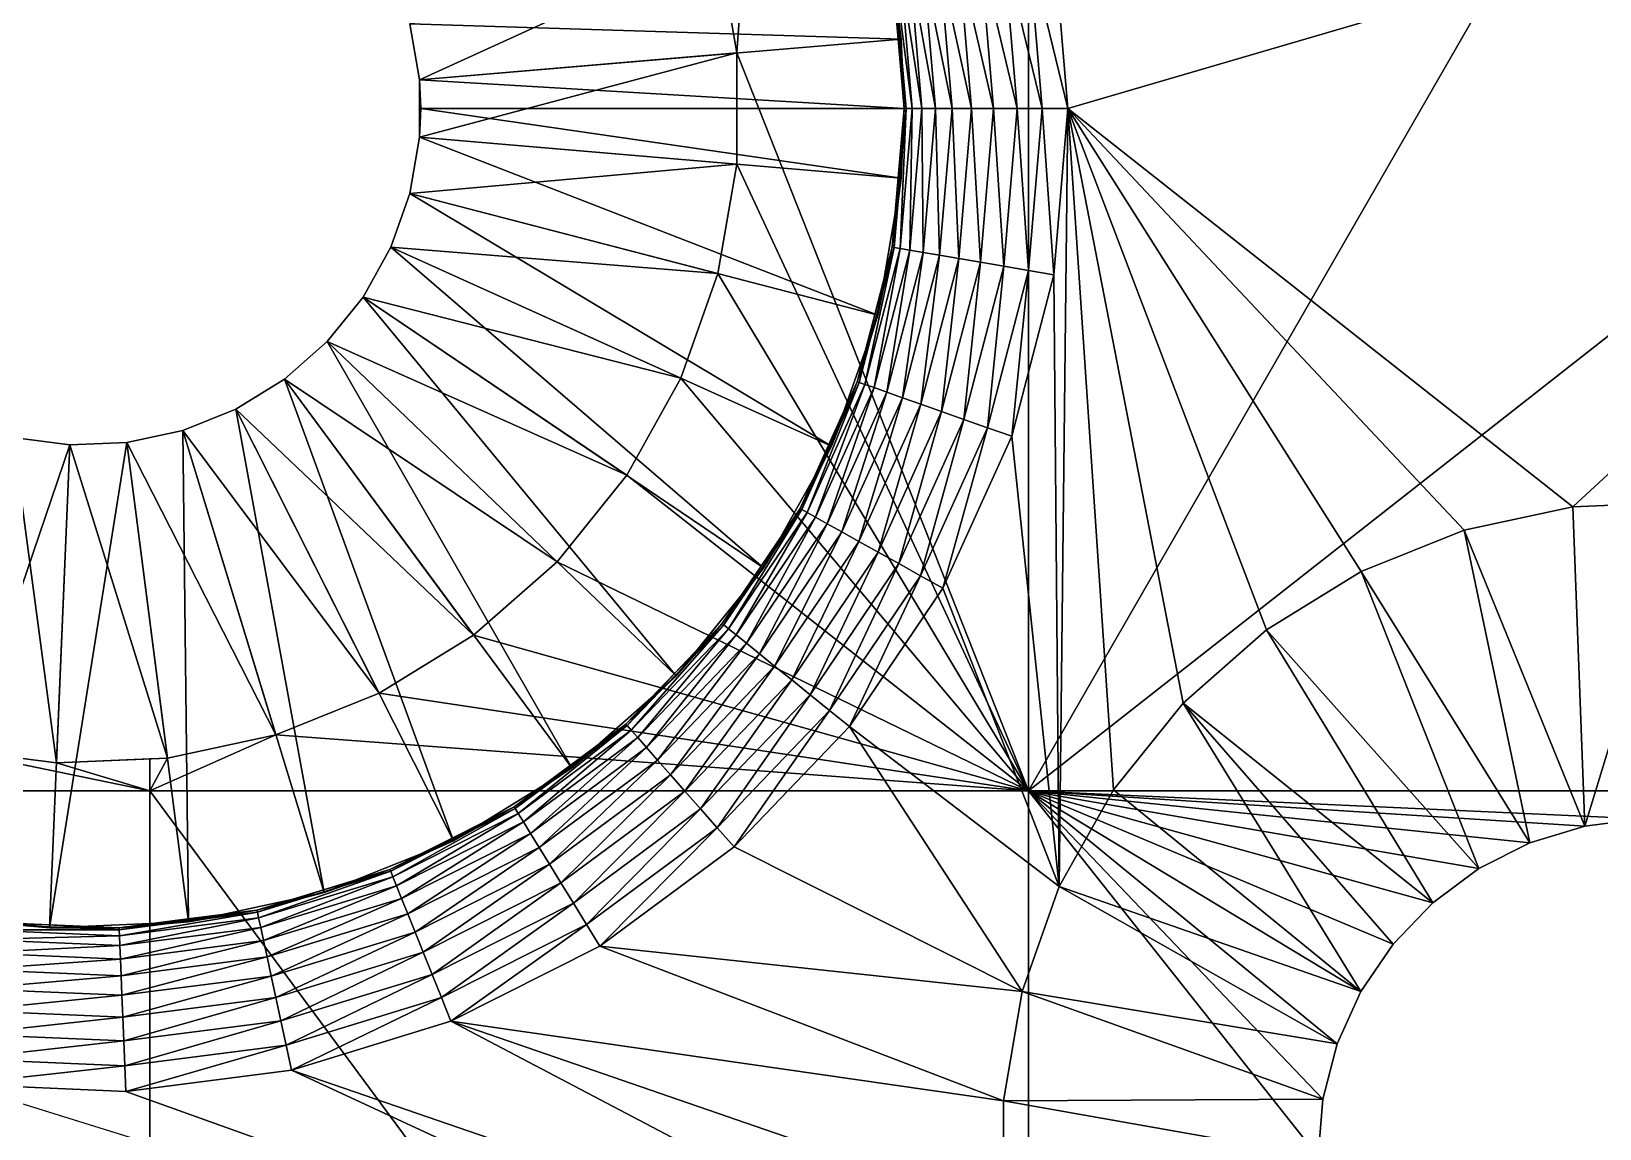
# Model space of a CAD drawing. Header units: millimetres. Extents: x 0 to 86.3, y 0 to 63.6.
# Drawn here: x 70.86 to 78.46, y 6.48 to 11.8 of the extents above; entities that cross this region are included whole.
import ezdxf

# ---------------------------------------------------------------- set-up
doc = ezdxf.new("R2010")
doc.units = ezdxf.units.MM
doc.layers.get('0').update_dxf_attribs({"color": 132, "linetype": 'CONTINUOUS'})

msp = doc.modelspace()

# ---------------------------------------------------------------- linework, layer by layer
at = {"invisible_edges": 16}
for points in [[(75.69, 31.75), (74.2752, 11.6993), (74.1842, 12.23)], [(75.69, 8.1217), (74.2752, 11.6993), (75.69, 31.75)], [(75.69, 31.75), (86.2923, 26.5381), (75.69, 8.1217)], [(75.69, 8.1217), (86.2923, 26.5381), (85.885, 16.1224)], [(75.69, 8.1217), (85.885, 16.1224), (85.2583, 8.1217)], [(82.5203, 13.372, 3.9624), (75.8119, 12.2359, 3.9624), (75.8805, 11.43, 3.9624)], [(75.8805, 11.43, 3.9624), (78.3283, 9.4993, 3.9624), (82.5203, 13.372, 3.9624)], [(82.5203, 13.372, 3.9624), (78.3283, 9.4993, 3.9624), (78.8664, 9.5221, 3.9624)], [(72.6909, 11.8412, 6.35), (75.0724, 11.7671, 6.35), (74.9585, 12.4316, 6.35)], [(75.0724, 11.7671, 6.35), (75.0295, 12.1018, 4.7562), (74.9585, 12.4316, 6.35)], [(72.6909, 11.8412, 2.2923), (74.1842, 12.23, 2.2923), (72.7377, 11.5684, 2.2923)], [(72.7377, 11.5684, 2.2923), (74.1842, 12.23, 2.2923), (74.2752, 11.6993, 2.2923)], [(74.1842, 12.23, 2.2923), (74.1842, 12.23), (74.2752, 11.6993)], [(74.1842, 12.23, 2.2923), (74.2752, 11.6993), (74.2752, 11.6993, 2.2923)], [(75.352, 12.1571, 4.114), (75.5201, 11.43, 4.0489), (75.4567, 12.175, 4.0489)], [(75.4567, 12.175, 4.0489), (75.6352, 11.43, 4.0013), (75.5701, 12.1945, 4.0013)], [(75.5201, 11.43, 4.0489), (75.6352, 11.43, 4.0013), (75.4567, 12.175, 4.0489)], [(75.5701, 12.1945, 4.0013), (75.7563, 11.43, 3.9722), (75.6895, 12.215, 3.9722)], [(75.6352, 11.43, 4.0013), (75.7563, 11.43, 3.9722), (75.5701, 12.1945, 4.0013)], [(75.6895, 12.215, 3.9722), (75.8805, 11.43, 3.9624), (75.8119, 12.2359, 3.9624)], [(75.7563, 11.43, 3.9722), (75.8805, 11.43, 3.9624), (75.6895, 12.215, 3.9722)], [(75.0392, 12.1034, 4.632), (75.0295, 12.1018, 4.7562), (75.0965, 11.43, 4.632)], [(75.0724, 11.7671, 6.35), (75.0581, 11.7659, 4.7562), (75.0295, 12.1018, 4.7562)], [(75.0965, 11.43, 4.632), (75.0295, 12.1018, 4.7562), (75.0581, 11.7659, 4.7562)], [(75.0392, 12.1034, 4.632), (75.1256, 11.43, 4.5109), (75.0678, 12.1084, 4.5109)], [(75.0965, 11.43, 4.632), (75.1256, 11.43, 4.5109), (75.0392, 12.1034, 4.632)], [(75.0678, 12.1084, 4.5109), (75.1732, 11.43, 4.3958), (75.1148, 12.1164, 4.3958)], [(75.1256, 11.43, 4.5109), (75.1732, 11.43, 4.3958), (75.0678, 12.1084, 4.5109)], [(75.1148, 12.1164, 4.3958), (75.2383, 11.43, 4.2896), (75.179, 12.1274, 4.2896)], [(75.1732, 11.43, 4.3958), (75.2383, 11.43, 4.2896), (75.1148, 12.1164, 4.3958)], [(75.179, 12.1274, 4.2896), (75.3192, 11.43, 4.1949), (75.2587, 12.1411, 4.1949)], [(75.2383, 11.43, 4.2896), (75.3192, 11.43, 4.1949), (75.179, 12.1274, 4.2896)], [(75.2587, 12.1411, 4.1949), (75.4139, 11.43, 4.114), (75.352, 12.1571, 4.114)], [(75.3192, 11.43, 4.1949), (75.4139, 11.43, 4.114), (75.2587, 12.1411, 4.1949)], [(75.4139, 11.43, 4.114), (75.5201, 11.43, 4.0489), (75.352, 12.1571, 4.114)], [(72.7377, 11.5684, 6.35), (75.0724, 11.7671, 6.35), (72.6909, 11.8412, 6.35)], [(72.7377, 11.5684, 2.2923), (72.7377, 11.5684, 6.35), (72.6909, 11.8412, 6.35)], [(72.7377, 11.5684, 2.2923), (72.6909, 11.8412, 6.35), (72.6909, 11.8412, 2.2923)], [(72.7377, 11.5684, 6.35), (75.0867, 11.43, 6.35), (75.0724, 11.7671, 6.35)], [(75.0867, 11.43, 4.7562), (75.0581, 11.7659, 4.7562), (75.0724, 11.7671, 6.35)], [(75.0965, 11.43, 4.632), (75.0581, 11.7659, 4.7562), (75.0867, 11.43, 4.7562)], [(75.0867, 11.43, 6.35), (75.0867, 11.43, 4.7562), (75.0724, 11.7671, 6.35)], [(72.7377, 11.5684, 2.2923), (74.2752, 11.6993, 2.2923), (72.7377, 11.2916, 2.2923)], [(72.7377, 11.2916, 2.2923), (74.2752, 11.6993, 2.2923), (74.2752, 11.1607, 2.2923)], [(75.69, 8.1217), (74.2752, 11.1607), (74.2752, 11.6993)], [(74.2752, 11.6993, 2.2923), (74.2752, 11.6993), (74.2752, 11.1607)], [(74.2752, 11.6993, 2.2923), (74.2752, 11.1607), (74.2752, 11.1607, 2.2923)], [(72.7436, 11.43, 6.35), (75.0867, 11.43, 6.35), (72.7377, 11.5684, 6.35)], [(72.7436, 11.43, 6.35), (72.7377, 11.5684, 6.35), (72.7377, 11.5684, 2.2923)], [(72.7377, 11.2916, 2.2923), (72.7436, 11.43, 6.35), (72.7377, 11.5684, 2.2923)], [(72.7377, 11.2916, 6.35), (75.0724, 11.0929, 6.35), (72.7436, 11.43, 6.35)], [(72.7377, 11.2916, 2.2923), (72.7377, 11.2916, 6.35), (72.7436, 11.43, 6.35)], [(72.7436, 11.43, 6.35), (75.0724, 11.0929, 6.35), (75.0867, 11.43, 6.35)], [(75.0965, 11.43, 4.632), (75.0867, 11.43, 4.7562), (75.0392, 10.7566, 4.632)], [(75.0392, 10.7566, 4.632), (75.0867, 11.43, 4.7562), (75.0581, 11.0941, 4.7562)], [(75.0392, 10.7566, 4.632), (75.0678, 10.7516, 4.5109), (75.0965, 11.43, 4.632)], [(75.0724, 11.0929, 6.35), (75.0581, 11.0941, 4.7562), (75.0867, 11.43, 6.35)], [(75.0867, 11.43, 6.35), (75.0581, 11.0941, 4.7562), (75.0867, 11.43, 4.7562)], [(75.0965, 11.43, 4.632), (75.0678, 10.7516, 4.5109), (75.1256, 11.43, 4.5109)], [(75.0678, 10.7516, 4.5109), (75.1148, 10.7436, 4.3958), (75.1256, 11.43, 4.5109)], [(75.1256, 11.43, 4.5109), (75.1148, 10.7436, 4.3958), (75.1732, 11.43, 4.3958)], [(75.1148, 10.7436, 4.3958), (75.179, 10.7326, 4.2896), (75.1732, 11.43, 4.3958)], [(75.1732, 11.43, 4.3958), (75.179, 10.7326, 4.2896), (75.2383, 11.43, 4.2896)], [(75.179, 10.7326, 4.2896), (75.2587, 10.7189, 4.1949), (75.2383, 11.43, 4.2896)], [(75.2383, 11.43, 4.2896), (75.2587, 10.7189, 4.1949), (75.3192, 11.43, 4.1949)], [(75.2587, 10.7189, 4.1949), (75.352, 10.7029, 4.114), (75.3192, 11.43, 4.1949)], [(75.3192, 11.43, 4.1949), (75.352, 10.7029, 4.114), (75.4139, 11.43, 4.114)], [(75.352, 10.7029, 4.114), (75.4567, 10.685, 4.0489), (75.4139, 11.43, 4.114)], [(75.4139, 11.43, 4.114), (75.4567, 10.685, 4.0489), (75.5201, 11.43, 4.0489)], [(75.4567, 10.685, 4.0489), (75.5701, 10.6655, 4.0013), (75.5201, 11.43, 4.0489)], [(75.5201, 11.43, 4.0489), (75.5701, 10.6655, 4.0013), (75.6352, 11.43, 4.0013)], [(75.5701, 10.6655, 4.0013), (75.6895, 10.645, 3.9722), (75.6352, 11.43, 4.0013)], [(75.6352, 11.43, 4.0013), (75.6895, 10.645, 3.9722), (75.7563, 11.43, 3.9722)], [(75.6895, 10.645, 3.9722), (75.8119, 10.6241, 3.9624), (75.7563, 11.43, 3.9722)], [(75.7563, 11.43, 3.9722), (75.8119, 10.6241, 3.9624), (75.8805, 11.43, 3.9624)], [(75.8385, 7.6578, 3.9624), (75.8805, 11.43, 3.9624), (75.8119, 10.6241, 3.9624)], [(76.1011, 8.1279, 3.9624), (75.8805, 11.43, 3.9624), (75.8385, 7.6578, 3.9624)], [(76.1011, 8.1279, 3.9624), (76.4394, 8.5469, 3.9624), (75.8805, 11.43, 3.9624)], [(75.8805, 11.43, 3.9624), (76.4394, 8.5469, 3.9624), (76.8437, 8.9027, 3.9624)], [(75.8805, 11.43, 3.9624), (76.8437, 8.9027, 3.9624), (77.3022, 9.185, 3.9624)], [(77.3022, 9.185, 3.9624), (77.8019, 9.3858, 3.9624), (75.8805, 11.43, 3.9624)], [(75.8805, 11.43, 3.9624), (77.8019, 9.3858, 3.9624), (78.3283, 9.4993, 3.9624)], [(72.6909, 11.0188, 6.35), (74.9585, 10.4284, 6.35), (72.7377, 11.2916, 6.35)], [(72.6909, 11.0188, 2.2923), (72.6909, 11.0188, 6.35), (72.7377, 11.2916, 6.35)], [(72.6909, 11.0188, 2.2923), (72.7377, 11.2916, 6.35), (72.7377, 11.2916, 2.2923)], [(72.7377, 11.2916, 2.2923), (74.2752, 11.1607, 2.2923), (72.6909, 11.0188, 2.2923)], [(72.7377, 11.2916, 6.35), (74.9585, 10.4284, 6.35), (75.0724, 11.0929, 6.35)], [(72.6909, 11.0188, 2.2923), (74.2752, 11.1607, 2.2923), (74.1842, 10.63, 2.2923)], [(74.1842, 10.63), (74.2752, 11.1607), (75.69, 8.1217)], [(74.2752, 11.1607, 2.2923), (74.2752, 11.1607), (74.1842, 10.63)], [(74.2752, 11.1607, 2.2923), (74.1842, 10.63), (74.1842, 10.63, 2.2923)], [(74.9585, 10.4284, 6.35), (75.0295, 10.7582, 4.7562), (75.0724, 11.0929, 6.35)], [(75.0724, 11.0929, 6.35), (75.0295, 10.7582, 4.7562), (75.0581, 11.0941, 4.7562)], [(75.0581, 11.0941, 4.7562), (75.0295, 10.7582, 4.7562), (75.0392, 10.7566, 4.632)], [(72.5987, 10.7578, 6.35), (74.7339, 9.7927, 6.35), (72.6909, 11.0188, 6.35)], [(72.5987, 10.7578, 2.2923), (72.5987, 10.7578, 6.35), (72.6909, 11.0188, 6.35)], [(72.5987, 10.7578, 2.2923), (72.6909, 11.0188, 6.35), (72.6909, 11.0188, 2.2923)], [(72.6909, 11.0188, 2.2923), (74.1842, 10.63, 2.2923), (72.5987, 10.7578, 2.2923)], [(72.6909, 11.0188, 6.35), (74.7339, 9.7927, 6.35), (74.9585, 10.4284, 6.35)], [(72.4637, 10.5161, 6.35), (74.405, 9.204, 6.35), (72.5987, 10.7578, 6.35)], [(72.4637, 10.5161, 2.2923), (72.4637, 10.5161, 6.35), (72.5987, 10.7578, 6.35)], [(72.4637, 10.5161, 2.2923), (72.5987, 10.7578, 6.35), (72.5987, 10.7578, 2.2923)], [(72.5987, 10.7578, 2.2923), (74.0048, 10.1222, 2.2923), (72.4637, 10.5161, 2.2923)], [(72.5987, 10.7578, 6.35), (74.405, 9.204, 6.35), (74.7339, 9.7927, 6.35)], [(72.5987, 10.7578, 2.2923), (74.1842, 10.63, 2.2923), (74.0048, 10.1222, 2.2923)], [(75.0392, 10.7566, 4.632), (74.9446, 10.432, 4.7562), (74.8689, 10.1025, 4.632)], [(74.8689, 10.1025, 4.632), (74.8963, 10.0928, 4.5109), (75.0392, 10.7566, 4.632)], [(75.0392, 10.7566, 4.632), (74.8963, 10.0928, 4.5109), (75.0678, 10.7516, 4.5109)], [(74.8963, 10.0928, 4.5109), (74.9412, 10.0769, 4.3958), (75.0678, 10.7516, 4.5109)], [(75.0678, 10.7516, 4.5109), (74.9412, 10.0769, 4.3958), (75.1148, 10.7436, 4.3958)], [(74.9412, 10.0769, 4.3958), (75.0026, 10.0552, 4.2896), (75.1148, 10.7436, 4.3958)], [(74.9585, 10.4284, 6.35), (74.9446, 10.432, 4.7562), (75.0295, 10.7582, 4.7562)], [(75.0392, 10.7566, 4.632), (75.0295, 10.7582, 4.7562), (74.9446, 10.432, 4.7562)], [(75.1148, 10.7436, 4.3958), (75.0026, 10.0552, 4.2896), (75.179, 10.7326, 4.2896)], [(75.0026, 10.0552, 4.2896), (75.0789, 10.0283, 4.1949), (75.179, 10.7326, 4.2896)], [(75.179, 10.7326, 4.2896), (75.0789, 10.0283, 4.1949), (75.2587, 10.7189, 4.1949)], [(75.0789, 10.0283, 4.1949), (75.1682, 9.9967, 4.114), (75.2587, 10.7189, 4.1949)], [(75.2587, 10.7189, 4.1949), (75.1682, 9.9967, 4.114), (75.352, 10.7029, 4.114)], [(75.1682, 9.9967, 4.114), (75.2683, 9.9614, 4.0489), (75.352, 10.7029, 4.114)], [(75.352, 10.7029, 4.114), (75.2683, 9.9614, 4.0489), (75.4567, 10.685, 4.0489)], [(75.2683, 9.9614, 4.0489), (75.3768, 9.923, 4.0013), (75.4567, 10.685, 4.0489)], [(75.4567, 10.685, 4.0489), (75.3768, 9.923, 4.0013), (75.5701, 10.6655, 4.0013)], [(75.3768, 9.923, 4.0013), (75.491, 9.8827, 3.9722), (75.5701, 10.6655, 4.0013)], [(75.5701, 10.6655, 4.0013), (75.491, 9.8827, 3.9722), (75.6895, 10.645, 3.9722)], [(75.491, 9.8827, 3.9722), (75.6081, 9.8413, 3.9624), (75.6895, 10.645, 3.9722)], [(75.6895, 10.645, 3.9722), (75.6081, 9.8413, 3.9624), (75.8119, 10.6241, 3.9624)], [(19.7281, 9.8413, 3.9624), (75.8385, 5.0422, 3.9624), (19.9319, 10.6241, 3.9624)], [(19.9319, 10.6241, 3.9624), (75.8385, 5.0422, 3.9624), (70.5059, 6.6998, 3.9624)], [(75.69, 8.1217), (74.0048, 10.1222), (74.1842, 10.63)], [(74.1842, 10.63, 2.2923), (74.1842, 10.63), (74.0048, 10.1222)], [(74.1842, 10.63, 2.2923), (74.0048, 10.1222), (74.0048, 10.1222, 2.2923)], [(75.8385, 7.6578, 3.9624), (75.8119, 10.6241, 3.9624), (75.6081, 9.8413, 3.9624)], [(72.2898, 10.3008, 6.35), (73.9815, 8.6795, 6.35), (72.4637, 10.5161, 6.35)], [(72.2898, 10.3008, 2.2923), (72.2898, 10.3008, 6.35), (72.4637, 10.5161, 6.35)], [(72.2898, 10.3008, 2.2923), (72.4637, 10.5161, 6.35), (72.4637, 10.5161, 2.2923)], [(72.4637, 10.5161, 2.2923), (73.7421, 9.6521, 2.2923), (72.2898, 10.3008, 2.2923)], [(72.4637, 10.5161, 6.35), (73.9815, 8.6795, 6.35), (74.405, 9.204, 6.35)], [(72.4637, 10.5161, 2.2923), (74.0048, 10.1222, 2.2923), (73.7421, 9.6521, 2.2923)], [(74.7339, 9.7927, 6.35), (74.8597, 10.1057, 4.7562), (74.9585, 10.4284, 6.35)], [(74.8597, 10.1057, 4.7562), (74.9446, 10.432, 4.7562), (74.9585, 10.4284, 6.35)], [(74.8689, 10.1025, 4.632), (74.9446, 10.432, 4.7562), (74.8597, 10.1057, 4.7562)], [(72.082, 10.1179, 6.35), (73.4754, 8.234, 6.35), (72.2898, 10.3008, 6.35)], [(72.082, 10.1179, 2.2923), (72.082, 10.1179, 6.35), (72.2898, 10.3008, 6.35)], [(72.082, 10.1179, 2.2923), (72.2898, 10.3008, 6.35), (72.2898, 10.3008, 2.2923)], [(72.2898, 10.3008, 2.2923), (73.4038, 9.2331, 2.2923), (72.082, 10.1179, 2.2923)], [(72.2898, 10.3008, 6.35), (73.4754, 8.234, 6.35), (73.9815, 8.6795, 6.35)], [(72.2898, 10.3008, 2.2923), (73.7421, 9.6521, 2.2923), (73.4038, 9.2331, 2.2923)], [(71.8463, 9.9728, 6.35), (72.9012, 7.8805, 6.35), (72.082, 10.1179, 6.35)], [(71.8463, 9.9728, 2.2923), (71.8463, 9.9728, 6.35), (72.082, 10.1179, 6.35)], [(71.8463, 9.9728, 2.2923), (72.082, 10.1179, 6.35), (72.082, 10.1179, 2.2923)], [(72.082, 10.1179, 2.2923), (72.9996, 8.8773, 2.2923), (71.8463, 9.9728, 2.2923)], [(72.082, 10.1179, 6.35), (72.9012, 7.8805, 6.35), (73.4754, 8.234, 6.35)], [(72.082, 10.1179, 2.2923), (73.4038, 9.2331, 2.2923), (72.9996, 8.8773, 2.2923)], [(75.69, 8.1217), (73.7421, 9.6521), (74.0048, 10.1222)], [(74.0048, 10.1222, 2.2923), (74.0048, 10.1222), (73.7421, 9.6521)], [(74.0048, 10.1222, 2.2923), (73.7421, 9.6521), (73.7421, 9.6521, 2.2923)], [(74.8689, 10.1025, 4.632), (74.8597, 10.1057, 4.7562), (74.5905, 9.4866, 4.632)], [(74.5905, 9.4866, 4.632), (74.8597, 10.1057, 4.7562), (74.7208, 9.7986, 4.7562)], [(74.5905, 9.4866, 4.632), (74.6159, 9.4724, 4.5109), (74.8689, 10.1025, 4.632)], [(74.8689, 10.1025, 4.632), (74.6159, 9.4724, 4.5109), (74.8963, 10.0928, 4.5109)], [(74.6159, 9.4724, 4.5109), (74.6575, 9.4492, 4.3958), (74.8963, 10.0928, 4.5109)], [(74.8963, 10.0928, 4.5109), (74.6575, 9.4492, 4.3958), (74.9412, 10.0769, 4.3958)], [(74.6575, 9.4492, 4.3958), (74.7143, 9.4174, 4.2896), (74.9412, 10.0769, 4.3958)], [(74.9412, 10.0769, 4.3958), (74.7143, 9.4174, 4.2896), (75.0026, 10.0552, 4.2896)], [(74.7143, 9.4174, 4.2896), (74.7849, 9.378, 4.1949), (75.0026, 10.0552, 4.2896)], [(74.7339, 9.7927, 6.35), (74.7208, 9.7986, 4.7562), (74.8597, 10.1057, 4.7562)], [(75.0026, 10.0552, 4.2896), (74.7849, 9.378, 4.1949), (75.0789, 10.0283, 4.1949)], [(71.5895, 9.8696, 6.35), (72.2756, 7.6291, 6.35), (71.8463, 9.9728, 6.35)], [(71.5895, 9.8696, 2.2923), (71.5895, 9.8696, 6.35), (71.8463, 9.9728, 6.35)], [(71.5895, 9.8696, 2.2923), (71.8463, 9.9728, 6.35), (71.8463, 9.9728, 2.2923)], [(71.8463, 9.9728, 2.2923), (72.541, 8.595, 2.2923), (71.5895, 9.8696, 2.2923)], [(71.8463, 9.9728, 6.35), (72.2756, 7.6291, 6.35), (72.9012, 7.8805, 6.35)], [(71.8463, 9.9728, 2.2923), (72.9996, 8.8773, 2.2923), (72.541, 8.595, 2.2923)], [(74.7849, 9.378, 4.1949), (74.8676, 9.3318, 4.114), (75.0789, 10.0283, 4.1949)], [(75.0789, 10.0283, 4.1949), (74.8676, 9.3318, 4.114), (75.1682, 9.9967, 4.114)], [(74.8676, 9.3318, 4.114), (74.9603, 9.28, 4.0489), (75.1682, 9.9967, 4.114)], [(75.1682, 9.9967, 4.114), (74.9603, 9.28, 4.0489), (75.2683, 9.9614, 4.0489)], [(74.9603, 9.28, 4.0489), (75.0608, 9.2239, 4.0013), (75.2683, 9.9614, 4.0489)], [(75.2683, 9.9614, 4.0489), (75.0608, 9.2239, 4.0013), (75.3768, 9.923, 4.0013)], [(75.0608, 9.2239, 4.0013), (75.1665, 9.1648, 3.9722), (75.3768, 9.923, 4.0013)], [(75.3768, 9.923, 4.0013), (75.1665, 9.1648, 3.9722), (75.491, 9.8827, 3.9722)], [(19.7281, 9.8413, 3.9624), (19.3949, 9.1043, 3.9624), (75.8385, 5.0422, 3.9624)], [(70.7678, 9.8347, 6.35), (70.2742, 7.5441, 6.35), (71.0424, 9.7995, 6.35)], [(70.7678, 9.8347, 2.2923), (70.9769, 8.2579, 2.2923), (70.4427, 8.3263, 2.2923)], [(70.7678, 9.8347, 2.2923), (70.7678, 9.8347, 6.35), (71.0424, 9.7995, 6.35)], [(70.7678, 9.8347, 2.2923), (71.0424, 9.7995, 6.35), (71.0424, 9.7995, 2.2923)], [(71.0424, 9.7995, 2.2923), (70.9769, 8.2579, 2.2923), (70.7678, 9.8347, 2.2923)], [(71.0424, 9.7995, 6.35), (70.9429, 7.4585, 6.35), (71.3189, 9.8113, 6.35)], [(71.3189, 9.8113, 6.35), (70.9429, 7.4585, 6.35), (71.6165, 7.4871, 6.35)], [(71.0424, 9.7995, 2.2923), (71.0424, 9.7995, 6.35), (71.3189, 9.8113, 6.35)], [(71.0424, 9.7995, 2.2923), (71.3189, 9.8113, 6.35), (71.3189, 9.8113, 2.2923)], [(71.3189, 9.8113, 2.2923), (71.5149, 8.2807, 2.2923), (71.0424, 9.7995, 2.2923)], [(71.3189, 9.8113, 6.35), (71.6165, 7.4871, 6.35), (71.5895, 9.8696, 6.35)], [(71.3189, 9.8113, 2.2923), (71.3189, 9.8113, 6.35), (71.5895, 9.8696, 6.35)], [(71.3189, 9.8113, 2.2923), (71.5895, 9.8696, 6.35), (71.5895, 9.8696, 2.2923)], [(71.5895, 9.8696, 2.2923), (72.0413, 8.3942, 2.2923), (71.3189, 9.8113, 2.2923)], [(71.3189, 9.8113, 2.2923), (72.0413, 8.3942, 2.2923), (71.5149, 8.2807, 2.2923)], [(71.5895, 9.8696, 6.35), (71.6165, 7.4871, 6.35), (72.2756, 7.6291, 6.35)], [(71.5895, 9.8696, 2.2923), (72.541, 8.595, 2.2923), (72.0413, 8.3942, 2.2923)], [(75.1665, 9.1648, 3.9722), (75.2749, 9.1043, 3.9624), (75.491, 9.8827, 3.9722)], [(75.491, 9.8827, 3.9722), (75.2749, 9.1043, 3.9624), (75.6081, 9.8413, 3.9624)], [(75.6081, 9.8413, 3.9624), (75.2749, 9.1043, 3.9624), (75.8385, 7.6578, 3.9624)], [(71.0424, 9.7995, 6.35), (70.2742, 7.5441, 6.35), (70.9429, 7.4585, 6.35)], [(71.0424, 9.7995, 2.2923), (71.5149, 8.2807, 2.2923), (70.9769, 8.2579, 2.2923)], [(74.405, 9.204, 6.35), (74.5819, 9.4914, 4.7562), (74.7339, 9.7927, 6.35)], [(74.5819, 9.4914, 4.7562), (74.7208, 9.7986, 4.7562), (74.7339, 9.7927, 6.35)], [(74.7208, 9.7986, 4.7562), (74.5819, 9.4914, 4.7562), (74.5905, 9.4866, 4.632)], [(73.4038, 9.2331), (73.7421, 9.6521), (75.69, 8.1217)], [(73.7421, 9.6521, 2.2923), (73.7421, 9.6521), (73.4038, 9.2331)], [(73.7421, 9.6521, 2.2923), (73.4038, 9.2331), (73.4038, 9.2331, 2.2923)], [(78.8664, 9.5221, 3.175), (78.8664, 9.5221, 3.9624), (78.3283, 9.4993, 3.9624)], [(78.8664, 9.5221, 3.175), (78.3283, 9.4993, 3.9624), (78.3283, 9.4993, 3.175)], [(78.3283, 9.4993, 3.175), (78.3865, 7.9515, 3.175), (78.8664, 9.5221, 3.175)], [(78.3865, 7.9515, 3.175), (78.6621, 7.9868, 3.175), (78.8664, 9.5221, 3.175)], [(74.5905, 9.4866, 4.632), (74.3932, 9.2121, 4.7562), (74.212, 8.9266, 4.632)], [(74.212, 8.9266, 4.632), (74.2346, 8.9084, 4.5109), (74.5905, 9.4866, 4.632)], [(74.5905, 9.4866, 4.632), (74.2346, 8.9084, 4.5109), (74.6159, 9.4724, 4.5109)], [(74.2346, 8.9084, 4.5109), (74.2717, 8.8784, 4.3958), (74.6159, 9.4724, 4.5109)], [(74.6159, 9.4724, 4.5109), (74.2717, 8.8784, 4.3958), (74.6575, 9.4492, 4.3958)], [(74.2717, 8.8784, 4.3958), (74.3223, 8.8375, 4.2896), (74.6575, 9.4492, 4.3958)], [(74.6575, 9.4492, 4.3958), (74.3223, 8.8375, 4.2896), (74.7143, 9.4174, 4.2896)], [(74.405, 9.204, 6.35), (74.3932, 9.2121, 4.7562), (74.5819, 9.4914, 4.7562)], [(74.5905, 9.4866, 4.632), (74.5819, 9.4914, 4.7562), (74.3932, 9.2121, 4.7562)], [(78.3283, 9.4993, 3.175), (78.3283, 9.4993, 3.9624), (77.8019, 9.3858, 3.9624)], [(78.3283, 9.4993, 3.175), (77.8019, 9.3858, 3.9624), (77.8019, 9.3858, 3.175)], [(77.8019, 9.3858, 3.175), (78.3865, 7.9515, 3.175), (78.3283, 9.4993, 3.175)], [(74.3223, 8.8375, 4.2896), (74.3853, 8.7867, 4.1949), (74.7143, 9.4174, 4.2896)], [(74.7143, 9.4174, 4.2896), (74.3853, 8.7867, 4.1949), (74.7849, 9.378, 4.1949)], [(74.3853, 8.7867, 4.1949), (74.459, 8.7272, 4.114), (74.7849, 9.378, 4.1949)], [(74.7849, 9.378, 4.1949), (74.459, 8.7272, 4.114), (74.8676, 9.3318, 4.114)], [(77.8019, 9.3858, 3.175), (77.8019, 9.3858, 3.9624), (77.3022, 9.185, 3.9624)], [(77.8019, 9.3858, 3.175), (77.3022, 9.185, 3.9624), (77.3022, 9.185, 3.175)], [(77.3022, 9.185, 3.175), (78.1208, 7.8702, 3.175), (77.8019, 9.3858, 3.175)], [(77.8019, 9.3858, 3.175), (78.1208, 7.8702, 3.175), (78.3865, 7.9515, 3.175)], [(74.459, 8.7272, 4.114), (74.5416, 8.6605, 4.0489), (74.8676, 9.3318, 4.114)], [(74.8676, 9.3318, 4.114), (74.5416, 8.6605, 4.0489), (74.9603, 9.28, 4.0489)], [(74.5416, 8.6605, 4.0489), (74.6311, 8.5882, 4.0013), (74.9603, 9.28, 4.0489)], [(74.9603, 9.28, 4.0489), (74.6311, 8.5882, 4.0013), (75.0608, 9.2239, 4.0013)], [(75.69, 8.1217), (72.9996, 8.8773), (73.4038, 9.2331)], [(73.4038, 9.2331, 2.2923), (73.4038, 9.2331), (72.9996, 8.8773)], [(73.4038, 9.2331, 2.2923), (72.9996, 8.8773), (72.9996, 8.8773, 2.2923)], [(73.9815, 8.6795, 6.35), (74.2044, 8.9328, 4.7562), (74.405, 9.204, 6.35)], [(74.2044, 8.9328, 4.7562), (74.3932, 9.2121, 4.7562), (74.405, 9.204, 6.35)], [(74.3932, 9.2121, 4.7562), (74.2044, 8.9328, 4.7562), (74.212, 8.9266, 4.632)], [(74.6311, 8.5882, 4.0013), (74.7253, 8.5121, 3.9722), (75.0608, 9.2239, 4.0013)], [(75.0608, 9.2239, 4.0013), (74.7253, 8.5121, 3.9722), (75.1665, 9.1648, 3.9722)], [(74.7253, 8.5121, 3.9722), (74.822, 8.4341, 3.9624), (75.1665, 9.1648, 3.9722)], [(75.1665, 9.1648, 3.9722), (74.822, 8.4341, 3.9624), (75.2749, 9.1043, 3.9624)], [(77.3022, 9.185, 3.175), (77.3022, 9.185, 3.9624), (76.8437, 8.9027, 3.9624)], [(77.3022, 9.185, 3.175), (76.8437, 8.9027, 3.9624), (76.8437, 8.9027, 3.175)], [(76.8437, 8.9027, 3.175), (77.8727, 7.7451, 3.175), (77.3022, 9.185, 3.175)], [(77.3022, 9.185, 3.175), (77.8727, 7.7451, 3.175), (78.1208, 7.8702, 3.175)], [(75.8385, 5.0422, 3.9624), (19.3949, 9.1043, 3.9624), (18.942, 8.4341, 3.9624)], [(75.8385, 7.6578, 3.9624), (75.2749, 9.1043, 3.9624), (74.822, 8.4341, 3.9624)], [(74.212, 8.9266, 4.632), (73.9711, 8.6894, 4.7562), (73.7443, 8.4387, 4.632)], [(73.7443, 8.4387, 4.632), (73.7635, 8.4168, 4.5109), (74.212, 8.9266, 4.632)], [(74.212, 8.9266, 4.632), (73.7635, 8.4168, 4.5109), (74.2346, 8.9084, 4.5109)], [(73.7635, 8.4168, 4.5109), (73.795, 8.3811, 4.3958), (74.2346, 8.9084, 4.5109)], [(74.2346, 8.9084, 4.5109), (73.795, 8.3811, 4.3958), (74.2717, 8.8784, 4.3958)], [(73.9815, 8.6795, 6.35), (73.9711, 8.6894, 4.7562), (74.2044, 8.9328, 4.7562)], [(74.212, 8.9266, 4.632), (74.2044, 8.9328, 4.7562), (73.9711, 8.6894, 4.7562)], [(76.8437, 8.9027, 3.175), (76.8437, 8.9027, 3.9624), (76.4394, 8.5469, 3.9624)], [(76.8437, 8.9027, 3.175), (76.4394, 8.5469, 3.9624), (76.4394, 8.5469, 3.175)], [(76.4394, 8.5469, 3.175), (77.6492, 7.5798, 3.175), (76.8437, 8.9027, 3.175)], [(76.8437, 8.9027, 3.175), (77.6492, 7.5798, 3.175), (77.8727, 7.7451, 3.175)], [(75.69, 8.1217), (72.541, 8.595), (72.9996, 8.8773)], [(72.9996, 8.8773, 2.2923), (72.9996, 8.8773), (72.541, 8.595)], [(72.9996, 8.8773, 2.2923), (72.541, 8.595), (72.541, 8.595, 2.2923)], [(73.795, 8.3811, 4.3958), (73.838, 8.3322, 4.2896), (74.2717, 8.8784, 4.3958)], [(74.2717, 8.8784, 4.3958), (73.838, 8.3322, 4.2896), (74.3223, 8.8375, 4.2896)], [(73.838, 8.3322, 4.2896), (73.8915, 8.2715, 4.1949), (74.3223, 8.8375, 4.2896)], [(74.3223, 8.8375, 4.2896), (73.8915, 8.2715, 4.1949), (74.3853, 8.7867, 4.1949)], [(73.8915, 8.2715, 4.1949), (73.954, 8.2004, 4.114), (74.3853, 8.7867, 4.1949)], [(74.3853, 8.7867, 4.1949), (73.954, 8.2004, 4.114), (74.459, 8.7272, 4.114)], [(73.4754, 8.234, 6.35), (73.7379, 8.446, 4.7562), (73.9815, 8.6795, 6.35)], [(73.7379, 8.446, 4.7562), (73.9711, 8.6894, 4.7562), (73.9815, 8.6795, 6.35)], [(73.7443, 8.4387, 4.632), (73.9711, 8.6894, 4.7562), (73.7379, 8.446, 4.7562)], [(73.954, 8.2004, 4.114), (74.0242, 8.1207, 4.0489), (74.459, 8.7272, 4.114)], [(74.459, 8.7272, 4.114), (74.0242, 8.1207, 4.0489), (74.5416, 8.6605, 4.0489)], [(72.0413, 8.3942), (72.541, 8.595), (75.69, 8.1217)], [(72.541, 8.595, 2.2923), (72.541, 8.595), (72.0413, 8.3942)], [(72.541, 8.595, 2.2923), (72.0413, 8.3942), (72.0413, 8.3942, 2.2923)], [(74.0242, 8.1207, 4.0489), (74.1002, 8.0343, 4.0013), (74.5416, 8.6605, 4.0489)], [(74.5416, 8.6605, 4.0489), (74.1002, 8.0343, 4.0013), (74.6311, 8.5882, 4.0013)], [(74.1002, 8.0343, 4.0013), (74.1802, 7.9434, 3.9722), (74.6311, 8.5882, 4.0013)], [(74.6311, 8.5882, 4.0013), (74.1802, 7.9434, 3.9722), (74.7253, 8.5121, 3.9722)], [(76.4394, 8.5469, 3.175), (76.4394, 8.5469, 3.9624), (76.1011, 8.1279, 3.9624)], [(76.4394, 8.5469, 3.175), (76.1011, 8.1279, 3.9624), (76.1011, 8.1279, 3.175)], [(76.1011, 8.1279, 3.175), (77.3014, 7.149, 3.175), (76.4394, 8.5469, 3.175)], [(77.3014, 7.149, 3.175), (77.457, 7.3792, 3.175), (76.4394, 8.5469, 3.175)], [(76.4394, 8.5469, 3.175), (77.457, 7.3792, 3.175), (77.6492, 7.5798, 3.175)], [(73.7443, 8.4387, 4.632), (73.7379, 8.446, 4.7562), (73.2009, 8.0368, 4.632)], [(73.7379, 8.446, 4.7562), (73.4668, 8.2455, 4.7562), (73.2009, 8.0368, 4.632)], [(73.4754, 8.234, 6.35), (73.4668, 8.2455, 4.7562), (73.7379, 8.446, 4.7562)], [(74.1802, 7.9434, 3.9722), (74.2623, 7.8502, 3.9624), (74.7253, 8.5121, 3.9722)], [(74.7253, 8.5121, 3.9722), (74.2623, 7.8502, 3.9624), (74.822, 8.4341, 3.9624)], [(75.8385, 5.0422, 3.9624), (18.942, 8.4341, 3.9624), (18.3823, 7.8502, 3.9624)], [(71.4291, 8.1217), (71.5149, 8.2807), (72.0413, 8.3942)], [(71.4291, 8.1217), (72.0413, 8.3942), (75.69, 8.1217)], [(72.0413, 8.3942, 2.2923), (72.0413, 8.3942), (71.5149, 8.2807)], [(72.0413, 8.3942, 2.2923), (71.5149, 8.2807), (71.5149, 8.2807, 2.2923)], [(73.2009, 8.0368, 4.632), (73.2162, 8.012, 4.5109), (73.7443, 8.4387, 4.632)], [(73.7443, 8.4387, 4.632), (73.2162, 8.012, 4.5109), (73.7635, 8.4168, 4.5109)], [(73.2162, 8.012, 4.5109), (73.2412, 7.9714, 4.3958), (73.7635, 8.4168, 4.5109)], [(73.7635, 8.4168, 4.5109), (73.2412, 7.9714, 4.3958), (73.795, 8.3811, 4.3958)], [(73.2412, 7.9714, 4.3958), (73.2753, 7.916, 4.2896), (73.795, 8.3811, 4.3958)], [(73.795, 8.3811, 4.3958), (73.2753, 7.916, 4.2896), (73.838, 8.3322, 4.2896)], [(74.822, 8.4341, 3.9624), (74.2623, 7.8502, 3.9624), (75.6591, 7.15, 3.9624)], [(75.8385, 7.6578, 3.9624), (74.822, 8.4341, 3.9624), (75.6591, 7.15, 3.9624)], [(43.1716, 8.1217), (70.4427, 8.3263), (71.4291, 8.1217)], [(71.4291, 8.1217), (70.4427, 8.3263), (70.9769, 8.2579)], [(70.9769, 8.2579, 2.2923), (70.9769, 8.2579), (70.4427, 8.3263)], [(70.9769, 8.2579, 2.2923), (70.4427, 8.3263), (70.4427, 8.3263, 2.2923)], [(73.2753, 7.916, 4.2896), (73.3177, 7.8471, 4.1949), (73.838, 8.3322, 4.2896)], [(73.838, 8.3322, 4.2896), (73.3177, 7.8471, 4.1949), (73.8915, 8.2715, 4.1949)], [(71.5149, 8.2807, 2.2923), (71.4291, 8.2771), (70.9769, 8.2579, 2.2923)], [(71.4291, 8.1217), (70.9769, 8.2579), (71.4291, 8.2771)], [(71.4291, 8.2771), (70.9769, 8.2579), (70.9769, 8.2579, 2.2923)], [(71.4291, 8.2771), (71.5149, 8.2807), (71.4291, 8.1217)], [(71.5149, 8.2807, 2.2923), (71.5149, 8.2807), (71.4291, 8.2771)], [(72.9012, 7.8805, 6.35), (73.1958, 8.0451, 4.7562), (73.4754, 8.234, 6.35)], [(73.1958, 8.0451, 4.7562), (73.4668, 8.2455, 4.7562), (73.4754, 8.234, 6.35)], [(73.2009, 8.0368, 4.632), (73.4668, 8.2455, 4.7562), (73.1958, 8.0451, 4.7562)], [(73.3177, 7.8471, 4.1949), (73.3673, 7.7665, 4.114), (73.8915, 8.2715, 4.1949)], [(73.8915, 8.2715, 4.1949), (73.3673, 7.7665, 4.114), (73.954, 8.2004, 4.114)], [(73.3673, 7.7665, 4.114), (73.423, 7.676, 4.0489), (73.954, 8.2004, 4.114)], [(73.954, 8.2004, 4.114), (73.423, 7.676, 4.0489), (74.0242, 8.1207, 4.0489)], [(43.1716, 2.3559), (43.1716, 8.1217), (71.4291, 2.3559)], [(71.4291, 2.3559), (43.1716, 8.1217), (71.4291, 8.1217)], [(71.4291, 2.3559), (71.4291, 8.1217), (75.69, 2.3559)], [(75.69, 2.3559), (71.4291, 8.1217), (75.69, 8.1217)], [(73.423, 7.676, 4.0489), (73.4834, 7.5781, 4.0013), (74.0242, 8.1207, 4.0489)], [(74.0242, 8.1207, 4.0489), (73.4834, 7.5781, 4.0013), (74.1002, 8.0343, 4.0013)], [(78.1208, 7.8702), (77.8727, 7.7451), (75.69, 8.1217)], [(77.1169, 6.6269), (75.69, 8.1217), (77.1869, 6.8958)], [(77.1869, 6.8958), (75.69, 8.1217), (77.3014, 7.149)], [(77.8727, 7.7451), (77.6492, 7.5798), (75.69, 8.1217)], [(75.69, 8.1217), (77.6492, 7.5798), (77.457, 7.3792)], [(75.69, 8.1217), (77.457, 7.3792), (77.3014, 7.149)], [(85.2583, 8.1217), (78.6621, 7.9868), (75.69, 8.1217)], [(75.69, 8.1217), (78.6621, 7.9868), (78.3865, 7.9515)], [(75.69, 8.1217), (78.3865, 7.9515), (78.1208, 7.8702)], [(75.69, 2.3559), (75.69, 8.1217), (77.0933, 6.35)], [(77.0933, 6.35), (75.69, 8.1217), (77.1169, 6.6269)], [(76.1011, 8.1279, 3.175), (76.1011, 8.1279, 3.9624), (75.8385, 7.6578, 3.9624)], [(76.1011, 8.1279, 3.175), (75.8385, 7.6578, 3.9624), (75.8385, 7.6578, 3.175)], [(75.8385, 7.6578, 3.175), (77.3014, 7.149, 3.175), (76.1011, 8.1279, 3.175)], [(73.2009, 8.0368, 4.632), (73.1958, 8.0451, 4.7562), (72.5974, 7.7325, 4.632)], [(72.5974, 7.7325, 4.632), (73.1958, 8.0451, 4.7562), (72.8948, 7.8933, 4.7562)], [(72.5974, 7.7325, 4.632), (72.6083, 7.7055, 4.5109), (73.2009, 8.0368, 4.632)], [(73.2009, 8.0368, 4.632), (72.6083, 7.7055, 4.5109), (73.2162, 8.012, 4.5109)], [(72.6083, 7.7055, 4.5109), (72.626, 7.6613, 4.3958), (73.2162, 8.012, 4.5109)], [(73.2162, 8.012, 4.5109), (72.626, 7.6613, 4.3958), (73.2412, 7.9714, 4.3958)], [(72.9012, 7.8805, 6.35), (72.8948, 7.8933, 4.7562), (73.1958, 8.0451, 4.7562)], [(73.4834, 7.5781, 4.0013), (73.5469, 7.4749, 3.9722), (74.1002, 8.0343, 4.0013)], [(74.1002, 8.0343, 4.0013), (73.5469, 7.4749, 3.9722), (74.1802, 7.9434, 3.9722)], [(78.3865, 7.9515, 3.175), (78.3865, 7.9515), (78.6621, 7.9868)], [(78.3865, 7.9515, 3.175), (78.6621, 7.9868), (78.6621, 7.9868, 3.175)], [(72.626, 7.6613, 4.3958), (72.6503, 7.6009, 4.2896), (73.2412, 7.9714, 4.3958)], [(73.2412, 7.9714, 4.3958), (72.6503, 7.6009, 4.2896), (73.2753, 7.916, 4.2896)], [(72.6503, 7.6009, 4.2896), (72.6805, 7.5258, 4.1949), (73.2753, 7.916, 4.2896)], [(73.2753, 7.916, 4.2896), (72.6805, 7.5258, 4.1949), (73.3177, 7.8471, 4.1949)], [(73.5469, 7.4749, 3.9722), (73.612, 7.3692, 3.9624), (74.1802, 7.9434, 3.9722)], [(74.1802, 7.9434, 3.9722), (73.612, 7.3692, 3.9624), (74.2623, 7.8502, 3.9624)], [(78.1208, 7.8702, 3.175), (78.1208, 7.8702), (78.3865, 7.9515)], [(78.1208, 7.8702, 3.175), (78.3865, 7.9515), (78.3865, 7.9515, 3.175)], [(18.3823, 7.8502, 3.9624), (17.732, 7.3692, 3.9624), (75.8385, 5.0422, 3.9624)], [(72.2756, 7.6291, 6.35), (72.5938, 7.7415, 4.7562), (72.9012, 7.8805, 6.35)], [(72.5938, 7.7415, 4.7562), (72.8948, 7.8933, 4.7562), (72.9012, 7.8805, 6.35)], [(72.8948, 7.8933, 4.7562), (72.5938, 7.7415, 4.7562), (72.5974, 7.7325, 4.632)], [(72.6805, 7.5258, 4.1949), (72.7158, 7.4379, 4.114), (73.3177, 7.8471, 4.1949)], [(73.3177, 7.8471, 4.1949), (72.7158, 7.4379, 4.114), (73.3673, 7.7665, 4.114)], [(75.6591, 7.15, 3.9624), (74.2623, 7.8502, 3.9624), (73.612, 7.3692, 3.9624)], [(77.8727, 7.7451, 3.175), (77.8727, 7.7451), (78.1208, 7.8702)], [(77.8727, 7.7451, 3.175), (78.1208, 7.8702), (78.1208, 7.8702, 3.175)], [(72.7158, 7.4379, 4.114), (72.7554, 7.3394, 4.0489), (73.3673, 7.7665, 4.114)], [(73.3673, 7.7665, 4.114), (72.7554, 7.3394, 4.0489), (73.423, 7.676, 4.0489)], [(72.5974, 7.7325, 4.632), (72.2714, 7.6428, 4.7562), (71.9512, 7.5346, 4.632)], [(71.9512, 7.5346, 4.632), (71.9573, 7.5061, 4.5109), (72.5974, 7.7325, 4.632)], [(72.5974, 7.7325, 4.632), (71.9573, 7.5061, 4.5109), (72.6083, 7.7055, 4.5109)], [(71.9573, 7.5061, 4.5109), (71.9673, 7.4595, 4.3958), (72.6083, 7.7055, 4.5109)], [(72.6083, 7.7055, 4.5109), (71.9673, 7.4595, 4.3958), (72.626, 7.6613, 4.3958)], [(72.2756, 7.6291, 6.35), (72.2714, 7.6428, 4.7562), (72.5938, 7.7415, 4.7562)], [(72.5974, 7.7325, 4.632), (72.5938, 7.7415, 4.7562), (72.2714, 7.6428, 4.7562)], [(77.6492, 7.5798, 3.175), (77.6492, 7.5798), (77.8727, 7.7451)], [(77.6492, 7.5798, 3.175), (77.8727, 7.7451), (77.8727, 7.7451, 3.175)], [(71.6165, 7.4871, 6.35), (71.9491, 7.5441, 4.7562), (72.2756, 7.6291, 6.35)], [(71.9491, 7.5441, 4.7562), (72.2714, 7.6428, 4.7562), (72.2756, 7.6291, 6.35)], [(71.9512, 7.5346, 4.632), (72.2714, 7.6428, 4.7562), (71.9491, 7.5441, 4.7562)], [(71.9673, 7.4595, 4.3958), (71.981, 7.3959, 4.2896), (72.626, 7.6613, 4.3958)], [(72.626, 7.6613, 4.3958), (71.981, 7.3959, 4.2896), (72.6503, 7.6009, 4.2896)], [(72.7554, 7.3394, 4.0489), (72.7983, 7.2326, 4.0013), (73.423, 7.676, 4.0489)], [(73.423, 7.676, 4.0489), (72.7983, 7.2326, 4.0013), (73.4834, 7.5781, 4.0013)], [(75.8385, 7.6578, 3.175), (75.8385, 7.6578, 3.9624), (75.6591, 7.15, 3.9624)], [(75.8385, 7.6578, 3.175), (75.6591, 7.15, 3.9624), (75.6591, 7.15, 3.175)], [(75.6591, 7.15, 3.175), (77.1869, 6.8958, 3.175), (75.8385, 7.6578, 3.175)], [(75.8385, 7.6578, 3.175), (77.1869, 6.8958, 3.175), (77.3014, 7.149, 3.175)], [(70.2742, 7.5441, 6.35), (70.6067, 7.4871, 4.7562), (70.9429, 7.4585, 6.35)], [(71.9512, 7.5346, 4.632), (71.9491, 7.5441, 4.7562), (71.2807, 7.4487, 4.632)], [(71.2807, 7.4487, 4.632), (71.9491, 7.5441, 4.7562), (71.6147, 7.5013, 4.7562)], [(71.2807, 7.4487, 4.632), (71.282, 7.4197, 4.5109), (71.9512, 7.5346, 4.632)], [(71.9512, 7.5346, 4.632), (71.282, 7.4197, 4.5109), (71.9573, 7.5061, 4.5109)], [(71.6165, 7.4871, 6.35), (71.6147, 7.5013, 4.7562), (71.9491, 7.5441, 4.7562)], [(71.981, 7.3959, 4.2896), (71.9981, 7.3169, 4.1949), (72.6503, 7.6009, 4.2896)], [(72.6503, 7.6009, 4.2896), (71.9981, 7.3169, 4.1949), (72.6805, 7.5258, 4.1949)], [(72.7983, 7.2326, 4.0013), (72.8434, 7.1203, 3.9722), (73.4834, 7.5781, 4.0013)], [(73.4834, 7.5781, 4.0013), (72.8434, 7.1203, 3.9722), (73.5469, 7.4749, 3.9722)], [(77.457, 7.3792, 3.175), (77.457, 7.3792), (77.6492, 7.5798)], [(77.457, 7.3792, 3.175), (77.6492, 7.5798), (77.6492, 7.5798, 3.175)], [(70.6055, 7.4774, 4.632), (70.6018, 7.4486, 4.5109), (71.2807, 7.4487, 4.632)], [(70.9435, 7.4728, 4.7562), (70.6067, 7.4871, 4.7562), (70.6055, 7.4774, 4.632)], [(71.2807, 7.4487, 4.632), (70.9435, 7.4728, 4.7562), (70.6055, 7.4774, 4.632)], [(70.6067, 7.4871, 4.7562), (70.9435, 7.4728, 4.7562), (70.9429, 7.4585, 6.35)], [(70.9429, 7.4585, 6.35), (71.2803, 7.4585, 4.7562), (71.6165, 7.4871, 6.35)], [(70.9429, 7.4585, 6.35), (70.9435, 7.4728, 4.7562), (71.2803, 7.4585, 4.7562)], [(71.2807, 7.4487, 4.632), (71.2803, 7.4585, 4.7562), (70.9435, 7.4728, 4.7562)], [(71.2803, 7.4585, 4.7562), (71.6147, 7.5013, 4.7562), (71.6165, 7.4871, 6.35)], [(71.6147, 7.5013, 4.7562), (71.2803, 7.4585, 4.7562), (71.2807, 7.4487, 4.632)], [(71.282, 7.4197, 4.5109), (71.284, 7.372, 4.3958), (71.9573, 7.5061, 4.5109)], [(71.9573, 7.5061, 4.5109), (71.284, 7.372, 4.3958), (71.9673, 7.4595, 4.3958)], [(71.284, 7.372, 4.3958), (71.2868, 7.307, 4.2896), (71.9673, 7.4595, 4.3958)], [(71.9673, 7.4595, 4.3958), (71.2868, 7.307, 4.2896), (71.981, 7.3959, 4.2896)], [(71.9981, 7.3169, 4.1949), (72.018, 7.2243, 4.114), (72.6805, 7.5258, 4.1949)], [(72.6805, 7.5258, 4.1949), (72.018, 7.2243, 4.114), (72.7158, 7.4379, 4.114)], [(72.8434, 7.1203, 3.9722), (72.8897, 7.005, 3.9624), (73.5469, 7.4749, 3.9722)], [(73.5469, 7.4749, 3.9722), (72.8897, 7.005, 3.9624), (73.612, 7.3692, 3.9624)], [(70.5957, 7.4013, 4.3958), (70.5875, 7.3367, 4.2896), (71.284, 7.372, 4.3958)], [(70.6018, 7.4486, 4.5109), (70.5957, 7.4013, 4.3958), (71.282, 7.4197, 4.5109)], [(71.282, 7.4197, 4.5109), (70.5957, 7.4013, 4.3958), (71.284, 7.372, 4.3958)], [(71.2807, 7.4487, 4.632), (70.6018, 7.4486, 4.5109), (71.282, 7.4197, 4.5109)], [(71.2868, 7.307, 4.2896), (71.2902, 7.2262, 4.1949), (71.981, 7.3959, 4.2896)], [(71.981, 7.3959, 4.2896), (71.2902, 7.2262, 4.1949), (71.9981, 7.3169, 4.1949)], [(72.018, 7.2243, 4.114), (72.0404, 7.1205, 4.0489), (72.7158, 7.4379, 4.114)], [(72.7158, 7.4379, 4.114), (72.0404, 7.1205, 4.0489), (72.7554, 7.3394, 4.0489)], [(77.3014, 7.149, 3.175), (77.3014, 7.149), (77.457, 7.3792)], [(77.3014, 7.149, 3.175), (77.457, 7.3792), (77.457, 7.3792, 3.175)], [(17.732, 7.3692, 3.9624), (17.0097, 7.005, 3.9624), (75.8385, 5.0422, 3.9624)], [(70.5875, 7.3367, 4.2896), (70.5772, 7.2565, 4.1949), (71.2868, 7.307, 4.2896)], [(71.2868, 7.307, 4.2896), (70.5772, 7.2565, 4.1949), (71.2902, 7.2262, 4.1949)], [(71.284, 7.372, 4.3958), (70.5875, 7.3367, 4.2896), (71.2868, 7.307, 4.2896)], [(71.2902, 7.2262, 4.1949), (71.2942, 7.1316, 4.114), (71.9981, 7.3169, 4.1949)], [(71.9981, 7.3169, 4.1949), (71.2942, 7.1316, 4.114), (72.018, 7.2243, 4.114)], [(72.0404, 7.1205, 4.0489), (72.0646, 7.008, 4.0013), (72.7554, 7.3394, 4.0489)], [(72.7554, 7.3394, 4.0489), (72.0646, 7.008, 4.0013), (72.7983, 7.2326, 4.0013)], [(75.5681, 6.6193, 3.9624), (73.612, 7.3692, 3.9624), (72.8897, 7.005, 3.9624)], [(75.6591, 7.15, 3.9624), (73.612, 7.3692, 3.9624), (75.5681, 6.6193, 3.9624)], [(70.5772, 7.2565, 4.1949), (70.5652, 7.1626, 4.114), (71.2902, 7.2262, 4.1949)], [(71.2902, 7.2262, 4.1949), (70.5652, 7.1626, 4.114), (71.2942, 7.1316, 4.114)], [(71.2942, 7.1316, 4.114), (71.2987, 7.0255, 4.0489), (72.018, 7.2243, 4.114)], [(72.018, 7.2243, 4.114), (71.2987, 7.0255, 4.0489), (72.0404, 7.1205, 4.0489)], [(72.0646, 7.008, 4.0013), (72.0902, 6.8896, 3.9722), (72.7983, 7.2326, 4.0013)], [(72.7983, 7.2326, 4.0013), (72.0902, 6.8896, 3.9722), (72.8434, 7.1203, 3.9722)], [(70.5652, 7.1626, 4.114), (70.5517, 7.0572, 4.0489), (71.2942, 7.1316, 4.114)], [(75.6591, 7.15, 3.175), (75.6591, 7.15, 3.9624), (75.5681, 6.6193, 3.9624)], [(75.6591, 7.15, 3.175), (75.5681, 6.6193, 3.9624), (75.5681, 6.6193, 3.175)], [(75.5681, 6.6193, 3.175), (77.1169, 6.6269, 3.175), (75.6591, 7.15, 3.175)], [(75.6591, 7.15, 3.175), (77.1169, 6.6269, 3.175), (77.1869, 6.8958, 3.175)], [(77.1869, 6.8958, 3.175), (77.1869, 6.8958), (77.3014, 7.149)], [(77.1869, 6.8958, 3.175), (77.3014, 7.149), (77.3014, 7.149, 3.175)], [(71.2942, 7.1316, 4.114), (70.5517, 7.0572, 4.0489), (71.2987, 7.0255, 4.0489)], [(71.2987, 7.0255, 4.0489), (71.3036, 6.9105, 4.0013), (72.0404, 7.1205, 4.0489)], [(72.0404, 7.1205, 4.0489), (71.3036, 6.9105, 4.0013), (72.0646, 7.008, 4.0013)], [(72.0902, 6.8896, 3.9722), (72.1163, 6.7682, 3.9624), (72.8434, 7.1203, 3.9722)], [(72.8434, 7.1203, 3.9722), (72.1163, 6.7682, 3.9624), (72.8897, 7.005, 3.9624)], [(75.8385, 5.0422, 3.9624), (17.0097, 7.005, 3.9624), (16.2363, 6.7682, 3.9624)], [(70.5517, 7.0572, 4.0489), (70.5371, 6.9431, 4.0013), (71.2987, 7.0255, 4.0489)], [(71.2987, 7.0255, 4.0489), (70.5371, 6.9431, 4.0013), (71.3036, 6.9105, 4.0013)], [(71.3036, 6.9105, 4.0013), (71.3087, 6.7895, 3.9722), (72.0646, 7.008, 4.0013)], [(72.0646, 7.008, 4.0013), (71.3087, 6.7895, 3.9722), (72.0902, 6.8896, 3.9722)], [(72.8897, 7.005, 3.9624), (72.1163, 6.7682, 3.9624), (75.6591, 5.55, 3.9624)], [(75.5681, 6.6193, 3.9624), (72.8897, 7.005, 3.9624), (75.5681, 6.0807, 3.9624)], [(75.5681, 6.0807, 3.9624), (72.8897, 7.005, 3.9624), (75.6591, 5.55, 3.9624)], [(70.5371, 6.9431, 4.0013), (70.5217, 6.8229, 3.9722), (71.3036, 6.9105, 4.0013)], [(71.3036, 6.9105, 4.0013), (70.5217, 6.8229, 3.9722), (71.3087, 6.7895, 3.9722)], [(71.3087, 6.7895, 3.9722), (71.314, 6.6654, 3.9624), (72.0902, 6.8896, 3.9722)], [(72.0902, 6.8896, 3.9722), (71.314, 6.6654, 3.9624), (72.1163, 6.7682, 3.9624)], [(77.1169, 6.6269, 3.175), (77.1169, 6.6269), (77.1869, 6.8958)], [(77.1169, 6.6269, 3.175), (77.1869, 6.8958), (77.1869, 6.8958, 3.175)], [(75.8385, 5.0422, 3.9624), (16.2363, 6.7682, 3.9624), (15.434, 6.6654, 3.9624)], [(70.5217, 6.8229, 3.9722), (70.5059, 6.6998, 3.9624), (71.3087, 6.7895, 3.9722)], [(71.3087, 6.7895, 3.9722), (70.5059, 6.6998, 3.9624), (71.314, 6.6654, 3.9624)], [(75.8385, 5.0422, 3.9624), (72.1163, 6.7682, 3.9624), (71.314, 6.6654, 3.9624)], [(75.6591, 5.55, 3.9624), (72.1163, 6.7682, 3.9624), (75.8385, 5.0422, 3.9624)], [(75.8385, 5.0422, 3.9624), (71.314, 6.6654, 3.9624), (70.5059, 6.6998, 3.9624)], [(15.434, 6.6654, 3.9624), (10.741, 5.8134, 3.9624), (75.8385, 5.0422, 3.9624)], [(75.5681, 6.6193, 3.175), (77.0933, 6.35, 3.175), (77.1169, 6.6269, 3.175)], [(75.5681, 6.6193, 3.175), (75.5681, 6.6193, 3.9624), (75.5681, 6.0807, 3.9624)], [(75.5681, 6.6193, 3.175), (75.5681, 6.0807, 3.9624), (75.5681, 6.0807, 3.175)], [(75.5681, 6.0807, 3.175), (77.0933, 6.35, 3.175), (75.5681, 6.6193, 3.175)], [(77.0933, 6.35, 3.175), (77.0933, 6.35), (77.1169, 6.6269)], [(77.0933, 6.35, 3.175), (77.1169, 6.6269), (77.1169, 6.6269, 3.175)]]:
    msp.add_3dface(points, dxfattribs=at)

doc.saveas('drawing.dxf')
